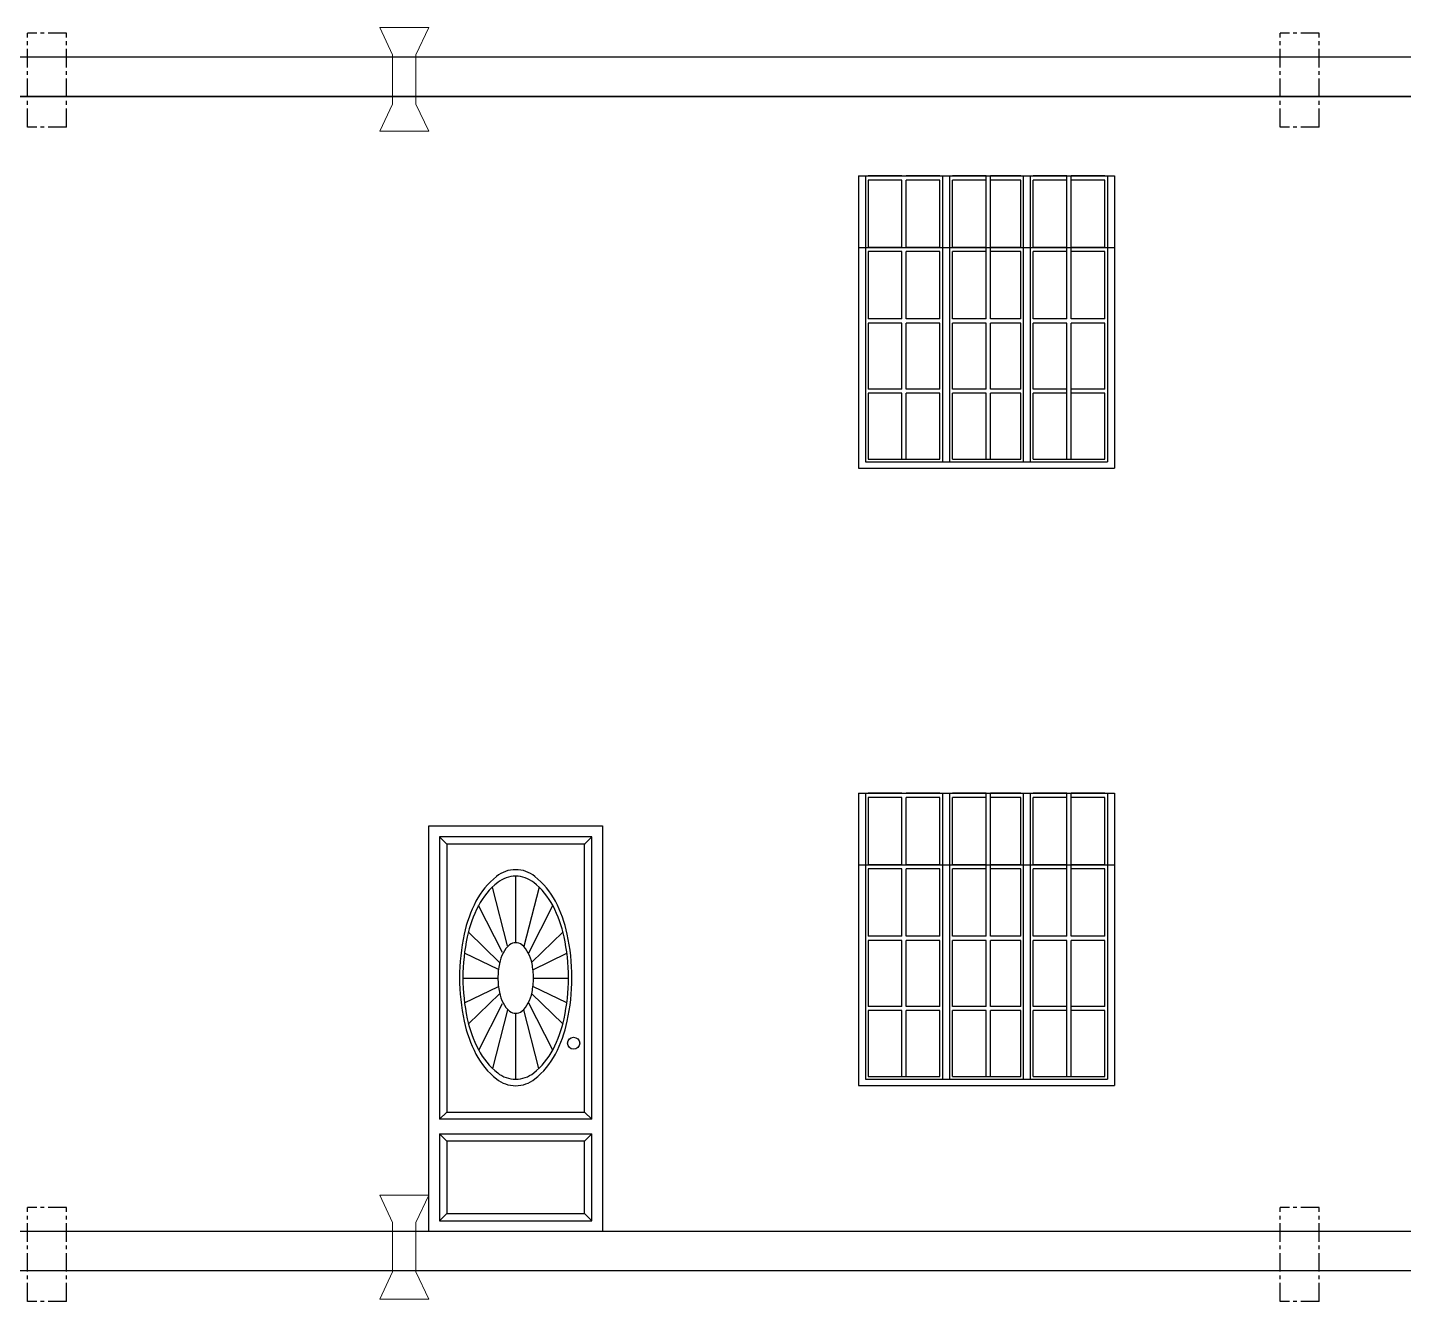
# Model space of a CAD drawing. Header units: millimetres. Extents: x 160413 to 1199701, y -1249241 to 191487.
# Drawn here: x 364247 to 371277, y -696414 to -689905 of the extents above; entities that cross this region are included whole.
import ezdxf

# ---------------------------------------------------------------- set-up
doc = ezdxf.new("R2010")
doc.units = ezdxf.units.MM
doc.header["$PDSIZE"] = -1
doc.linetypes.add('CENTER', pattern=[10.16, 6.35, -1.27, 1.27, -1.27])

# ---------------------------------------------------------------- blocks, each defined once
blk = doc.blocks.new('Door - Fancy 36 in.')
for p, q in [((33.75, 81.75), (2.25, 81.75)), ((2.25, 81.75), (2.25, 23.25)), ((2.25, 81.75), (3.75, 80.25)), ((32.25, 80.25), (3.75, 80.25)), ((3.75, 80.25), (3.75, 24.75)), ((32.25, 80.25), (33.75, 81.75)), ((32.25, 24.75), (32.25, 80.25)), ((33.75, 23.25), (33.75, 81.75)), ((16.29, 59.16), (13.17, 71.32)), ((18, 59.82), (18, 73.59)), ((22.83, 71.32), (19.68, 59.05)), ((15.29, 57.79), (10.3, 67.49)), ((20.69, 57.74), (25.7, 67.49)), ((8.21, 62.03), (14.66, 55.75)), ((27.79, 62.03), (21.36, 55.78)), ((14.42, 54.24), (7.4, 57.66)), ((21.55, 54.23), (28.6, 57.66)), ((7.02, 52.5), (14.35, 52.5)), ((21.68, 52.5), (28.93, 52.5)), ((7.41, 47.35), (14.43, 50.76)), ((14.67, 49.25), (8.24, 42.99)), ((21.3, 49.29), (27.76, 42.99)), ((28.59, 47.35), (21.54, 50.78)), ((10.34, 37.58), (15.29, 47.22)), ((16.31, 45.91), (13.2, 33.8)), ((22.8, 33.8), (19.69, 45.91)), ((25.66, 37.58), (20.69, 47.27)), ((18, 31.55), (18, 45.2)), ((3.75, 24.75), (2.25, 23.25)), ((33.75, 23.25), (2.25, 23.25)), ((3.75, 24.75), (32.25, 24.75)), ((32.25, 24.75), (32.24, 24.77)), ((33.75, 23.25), (32.25, 24.75)), ((2.25, 20.25), (33.75, 20.25)), ((2.25, 20.25), (2.25, 2.25)), ((2.25, 20.25), (3.75, 18.75)), ((32.25, 18.75), (33.75, 20.25)), ((33.75, 2.25), (33.75, 20.25)), ((32.25, 18.75), (3.75, 18.75)), ((3.75, 18.75), (3.75, 3.75)), ((32.25, 3.75), (32.25, 18.75)), ((3.75, 3.75), (2.25, 2.25)), ((3.75, 3.75), (32.25, 3.75)), ((33.75, 2.25), (32.25, 3.75)), ((2.25, 2.25), (33.75, 2.25))]:
    blk.add_line(p, q)
blk.add_lwpolyline([(0, 0), (0, 84), (36, 84), (36, 0)], close=True)
at = {"linetype": 'Continuous'}
for points in [[(18, 30.21, 0.169807), (21.97, 31.6, 0.105036), (26.22, 36.76, 0.066925), (28.66, 43.55, 0.05307), (29.63, 52.57, 0.05307), (28.66, 61.6, 0.066925), (26.22, 68.39, 0.105036), (21.97, 73.55, 0.169807), (18, 74.94, 0.169807), (14.03, 73.55, 0.105036), (9.78, 68.39, 0.066925), (7.34, 61.6, 0.05307), (6.37, 52.57, 0.05307), (7.34, 43.55, 0.066925), (9.78, 36.76, 0.105036), (14.03, 31.6, 0.169807)], [(18, 31.55, 0.169807), (21.73, 32.86, 0.105036), (25.73, 37.71, 0.066925), (28.02, 44.09, 0.05307), (28.93, 52.57, 0.05307), (28.02, 61.06, 0.066925), (25.73, 67.43, 0.105036), (21.73, 72.29, 0.169807), (18, 73.59, 0.169807), (14.27, 72.29, 0.105036), (10.27, 67.43, 0.066925), (7.98, 61.06, 0.05307), (7.07, 52.57, 0.05307), (7.98, 44.09, 0.066925), (10.27, 37.71, 0.105036), (14.27, 32.86, 0.169807)], [(18, 45.2, 0.173818), (19.25, 45.65, 0.104363), (20.6, 47.34, 0.065303), (21.38, 49.56, 0.051449), (21.68, 52.51, 0.051449), (21.38, 55.47, 0.065303), (20.6, 57.68, 0.104363), (19.25, 59.38, 0.173818), (18, 59.82, 0.173818), (16.75, 59.38, 0.104363), (15.4, 57.68, 0.065303), (14.62, 55.47, 0.051449), (14.32, 52.51, 0.051449), (14.62, 49.56, 0.065303), (15.4, 47.34, 0.104363), (16.75, 45.65, 0.173818)]]:
    blk.add_lwpolyline(points, format="xyb", close=True, dxfattribs=at)
blk.add_circle((30, 39), 1.25)
blk.add_point((32.25, 80.25))

msp = doc.modelspace()

# ---------------------------------------------------------------- linework, layer by layer
at = {"color": 3, "lineweight": 18}
for p, q in [((366047.101, -689905.474), (366112.559, -690044.247)), ((366297.101, -689905.474), (366047.101, -689905.474)), ((366231.643, -690044.247), (366297.101, -689905.474)), ((366112.559, -690044.247), (366112.559, -690296.704)), ((366231.643, -690296.704), (366231.643, -690044.247)), ((366112.559, -690296.704), (366047.101, -690435.475)), ((366297.101, -690435.475), (366231.643, -690296.704)), ((366047.101, -690435.475), (366247.098, -690435.475)), ((366047.101, -690435.475), (366297.101, -690435.475)), ((366047.101, -695871.558), (366112.559, -696010.331)), ((366297.101, -695871.558), (366047.101, -695871.558)), ((366231.643, -696010.331), (366297.101, -695871.558)), ((366112.559, -696010.331), (366112.559, -696262.788)), ((366231.643, -696262.788), (366231.643, -696010.331)), ((366112.559, -696262.788), (366047.101, -696401.559)), ((366297.101, -696401.559), (366231.643, -696262.788)), ((366047.101, -696401.559), (366247.098, -696401.559)), ((366047.101, -696401.559), (366297.101, -696401.559))]:
    msp.add_line(p, q, dxfattribs=at)
at = {"color": 3, "linetype": 'CENTER', "ltscale": 15}
for p, q in [((364247.101, -690414.145), (364247.101, -689933.987)), ((364447.101, -689933.987), (364247.101, -689933.987)), ((364447.101, -690414.145), (364447.101, -689933.987)), ((370647.101, -690414.145), (370647.101, -689933.987)), ((370847.101, -689933.987), (370647.101, -689933.987)), ((370847.101, -690414.145), (370847.101, -689933.987)), ((364447.101, -690414.145), (364247.101, -690414.145)), ((370847.101, -690414.145), (370647.101, -690414.145)), ((364247.101, -696414.145), (364247.101, -695933.987)), ((364447.101, -695933.987), (364247.101, -695933.987)), ((364447.101, -696414.145), (364447.101, -695933.987)), ((370647.101, -696414.145), (370647.101, -695933.987)), ((370847.101, -695933.987), (370647.101, -695933.987)), ((370847.101, -696414.145), (370847.101, -695933.987)), ((364447.101, -696414.145), (364247.101, -696414.145)), ((370847.101, -696414.145), (370647.101, -696414.145))]:
    msp.add_line(p, q, dxfattribs=at)
at = {"color": 1}
for p, q in [((378307.096, -690057.137), (354047.101, -690057.137)), ((378307.096, -690257.137), (354047.101, -690257.137)), ((354047.101, -690257.137), (378307.096, -690257.137)), ((368492.957, -690663.325), (369801.245, -690663.325)), ((368492.957, -691028.657), (369801.245, -691028.657)), ((368492.957, -691028.657), (369801.245, -691028.657)), ((368492.957, -693817.46), (369801.245, -693817.46)), ((368492.957, -694182.792), (369801.245, -694182.792)), ((368492.957, -694182.792), (369801.245, -694182.792)), ((378307.096, -696057.137), (354047.101, -696057.137)), ((378307.096, -696257.137), (354047.101, -696257.137))]:
    msp.add_line(p, q, dxfattribs=at)
for p, q in [((368492.957, -690663.325), (368492.957, -691791.805)), ((368528.899, -690663.325), (368528.899, -691759.322)), ((368714.839, -690663.325), (368542.557, -690663.325)), ((368714.839, -690684.89), (368542.557, -690684.89)), ((368542.557, -690684.89), (368542.557, -691028.657)), ((368714.839, -691028.657), (368714.839, -690684.89)), ((368908.686, -690663.325), (368736.404, -690663.325)), ((368908.686, -690684.89), (368736.404, -690684.89)), ((368736.404, -691028.657), (368736.404, -690684.89)), ((368908.686, -691028.657), (368908.686, -690684.89)), ((368923.063, -691759.322), (368923.063, -690663.325)), ((368959.005, -691759.322), (368959.005, -690663.325)), ((369144.945, -690663.325), (368972.663, -690663.325)), ((369144.945, -690684.89), (368972.663, -690684.89)), ((368972.663, -691028.657), (368972.663, -690684.89)), ((369144.945, -691028.657), (369144.945, -690663.325)), ((369321.54, -690663.325), (369166.51, -690663.325)), ((369166.51, -691028.657), (369166.51, -690663.325)), ((369321.54, -690684.89), (369166.51, -690684.89)), ((369321.54, -691028.657), (369321.54, -690684.89)), ((369335.197, -691759.322), (369335.197, -690663.325)), ((369371.139, -691759.322), (369371.139, -690663.325)), ((369557.798, -690663.325), (369385.516, -690663.325)), ((369557.798, -690684.89), (369385.516, -690684.89)), ((369385.516, -691028.657), (369385.516, -690684.89)), ((369557.798, -691028.657), (369557.798, -690663.325)), ((369751.645, -690663.325), (369579.363, -690663.325)), ((369579.363, -691028.657), (369579.363, -690663.325)), ((369751.645, -690684.89), (369579.363, -690684.89)), ((369751.645, -691028.657), (369751.645, -690684.89)), ((369765.303, -690663.325), (369765.303, -691759.322)), ((369801.245, -690663.325), (369801.245, -691791.805)), ((368492.957, -691028.657), (368492.957, -692157.137)), ((368492.957, -691028.657), (368492.957, -692157.137)), ((368528.899, -691028.657), (368528.899, -692124.654)), ((368528.899, -691028.657), (368528.899, -692124.654)), ((368714.839, -691028.657), (368542.557, -691028.657)), ((368714.839, -691028.657), (368542.557, -691028.657)), ((368714.839, -691028.657), (368542.557, -691028.657)), ((368908.686, -691028.657), (368736.404, -691028.657)), ((368908.686, -691028.657), (368736.404, -691028.657)), ((368908.686, -691028.657), (368736.404, -691028.657)), ((368923.063, -692124.654), (368923.063, -691028.657)), ((368923.063, -692124.654), (368923.063, -691028.657)), ((368959.005, -692124.654), (368959.005, -691028.657)), ((368959.005, -692124.654), (368959.005, -691028.657)), ((369144.945, -691028.657), (368972.663, -691028.657)), ((369144.945, -691028.657), (368972.663, -691028.657)), ((369144.945, -691028.657), (368972.663, -691028.657)), ((369144.945, -691393.99), (369144.945, -691028.657)), ((369144.945, -691393.99), (369144.945, -691028.657)), ((369321.54, -691028.657), (369166.51, -691028.657)), ((369166.51, -691393.99), (369166.51, -691028.657)), ((369321.54, -691028.657), (369166.51, -691028.657)), ((369166.51, -691393.99), (369166.51, -691028.657)), ((369321.54, -691028.657), (369166.51, -691028.657)), ((369335.197, -692124.654), (369335.197, -691028.657)), ((369335.197, -692124.654), (369335.197, -691028.657)), ((369371.139, -692124.654), (369371.139, -691028.657)), ((369371.139, -692124.654), (369371.139, -691028.657)), ((369557.798, -691028.657), (369385.516, -691028.657)), ((369557.798, -691028.657), (369385.516, -691028.657)), ((369557.798, -691028.657), (369385.516, -691028.657)), ((369557.798, -691393.99), (369557.798, -691028.657)), ((369557.798, -691393.99), (369557.798, -691028.657)), ((369751.645, -691028.657), (369579.363, -691028.657)), ((369579.363, -691393.99), (369579.363, -691028.657)), ((369751.645, -691028.657), (369579.363, -691028.657)), ((369579.363, -691393.99), (369579.363, -691028.657)), ((369751.645, -691028.657), (369579.363, -691028.657)), ((369765.303, -691028.657), (369765.303, -692124.654)), ((369765.303, -691028.657), (369765.303, -692124.654)), ((369801.245, -691028.657), (369801.245, -692157.137)), ((369801.245, -691028.657), (369801.245, -692157.137)), ((368714.839, -691050.223), (368542.557, -691050.223)), ((368542.557, -691050.223), (368542.557, -691393.99)), ((368714.839, -691050.223), (368542.557, -691050.223)), ((368542.557, -691050.223), (368542.557, -691393.99)), ((368714.839, -691393.99), (368714.839, -691050.223)), ((368714.839, -691393.99), (368714.839, -691050.223)), ((368908.686, -691050.223), (368736.404, -691050.223)), ((368736.404, -691393.99), (368736.404, -691050.223)), ((368908.686, -691050.223), (368736.404, -691050.223)), ((368736.404, -691393.99), (368736.404, -691050.223)), ((368908.686, -691393.99), (368908.686, -691050.223)), ((368908.686, -691393.99), (368908.686, -691050.223)), ((369144.945, -691050.223), (368972.663, -691050.223)), ((368972.663, -691393.99), (368972.663, -691050.223)), ((369144.945, -691050.223), (368972.663, -691050.223)), ((368972.663, -691393.99), (368972.663, -691050.223)), ((369321.54, -691050.223), (369166.51, -691050.223)), ((369321.54, -691050.223), (369166.51, -691050.223)), ((369321.54, -691393.99), (369321.54, -691050.223)), ((369321.54, -691393.99), (369321.54, -691050.223)), ((369557.798, -691050.223), (369385.516, -691050.223)), ((369385.516, -691393.99), (369385.516, -691050.223)), ((369557.798, -691050.223), (369385.516, -691050.223)), ((369385.516, -691393.99), (369385.516, -691050.223)), ((369751.645, -691050.223), (369579.363, -691050.223)), ((369751.645, -691050.223), (369579.363, -691050.223)), ((369751.645, -691393.99), (369751.645, -691050.223)), ((369751.645, -691393.99), (369751.645, -691050.223)), ((368714.839, -691393.99), (368542.557, -691393.99)), ((368714.839, -691393.99), (368542.557, -691393.99)), ((368908.686, -691393.99), (368736.404, -691393.99)), ((368908.686, -691393.99), (368736.404, -691393.99)), ((369144.945, -691393.99), (368972.663, -691393.99)), ((369144.945, -691393.99), (368972.663, -691393.99)), ((369321.54, -691393.99), (369166.51, -691393.99)), ((369321.54, -691393.99), (369166.51, -691393.99)), ((369557.798, -691393.99), (369385.516, -691393.99)), ((369557.798, -691393.99), (369385.516, -691393.99)), ((369751.645, -691393.99), (369579.363, -691393.99)), ((369751.645, -691393.99), (369579.363, -691393.99)), ((368542.557, -691415.555), (368542.557, -691752.493)), ((368714.839, -691415.555), (368542.557, -691415.555)), ((368542.557, -691415.555), (368542.557, -691752.493)), ((368714.839, -691415.555), (368542.557, -691415.555)), ((368714.839, -691752.493), (368714.839, -691415.555)), ((368714.839, -691752.493), (368714.839, -691415.555)), ((368736.404, -691752.493), (368736.404, -691415.555)), ((368908.686, -691415.555), (368736.404, -691415.555)), ((368736.404, -691752.493), (368736.404, -691415.555)), ((368908.686, -691415.555), (368736.404, -691415.555)), ((368908.686, -691752.493), (368908.686, -691415.555)), ((368908.686, -691752.493), (368908.686, -691415.555)), ((368972.663, -691752.493), (368972.663, -691415.555)), ((369144.945, -691415.555), (368972.663, -691415.555)), ((368972.663, -691752.493), (368972.663, -691415.555)), ((369144.945, -691415.555), (368972.663, -691415.555)), ((369144.945, -691752.493), (369144.945, -691415.555)), ((369144.945, -691752.493), (369144.945, -691415.555)), ((369166.51, -691752.493), (369166.51, -691415.555)), ((369321.54, -691415.555), (369166.51, -691415.555)), ((369166.51, -691752.493), (369166.51, -691415.555)), ((369321.54, -691415.555), (369166.51, -691415.555)), ((369321.54, -691752.493), (369321.54, -691415.555)), ((369321.54, -691752.493), (369321.54, -691415.555)), ((369385.516, -691752.493), (369385.516, -691415.555)), ((369557.798, -691415.555), (369385.516, -691415.555)), ((369385.516, -691752.493), (369385.516, -691415.555)), ((369557.798, -691415.555), (369385.516, -691415.555)), ((369557.798, -692110.997), (369557.798, -691415.555)), ((369557.798, -692110.997), (369557.798, -691415.555)), ((369751.645, -691415.555), (369579.363, -691415.555)), ((369579.363, -692110.997), (369579.363, -691415.555)), ((369751.645, -691415.555), (369579.363, -691415.555)), ((369579.363, -692110.997), (369579.363, -691415.555)), ((369751.645, -691752.493), (369751.645, -691415.555)), ((369751.645, -691752.493), (369751.645, -691415.555)), ((368714.839, -691752.493), (368542.557, -691752.493)), ((368714.839, -691752.493), (368542.557, -691752.493)), ((368542.557, -691774.058), (368542.557, -692110.997)), ((368714.839, -691774.058), (368542.557, -691774.058)), ((368542.557, -691774.058), (368542.557, -692110.997)), ((368714.839, -691774.058), (368542.557, -691774.058)), ((368714.839, -692110.997), (368714.839, -691774.058)), ((368714.839, -692110.997), (368714.839, -691774.058)), ((368908.686, -691752.493), (368736.404, -691752.493)), ((368908.686, -691752.493), (368736.404, -691752.493)), ((368908.686, -691774.058), (368736.404, -691774.058)), ((368736.404, -692110.997), (368736.404, -691774.058)), ((368908.686, -691774.058), (368736.404, -691774.058)), ((368736.404, -692110.997), (368736.404, -691774.058)), ((368908.686, -692110.997), (368908.686, -691774.058)), ((368908.686, -692110.997), (368908.686, -691774.058)), ((369144.945, -691752.493), (368972.663, -691752.493)), ((369144.945, -691752.493), (368972.663, -691752.493)), ((369144.945, -691774.058), (368972.663, -691774.058)), ((368972.663, -692110.997), (368972.663, -691774.058)), ((369144.945, -691774.058), (368972.663, -691774.058)), ((368972.663, -692110.997), (368972.663, -691774.058)), ((369144.945, -692110.997), (369144.945, -691774.058)), ((369144.945, -692110.997), (369144.945, -691774.058)), ((369321.54, -691752.493), (369166.51, -691752.493)), ((369321.54, -691752.493), (369166.51, -691752.493)), ((369321.54, -691774.058), (369166.51, -691774.058)), ((369166.51, -692110.997), (369166.51, -691774.058)), ((369321.54, -691774.058), (369166.51, -691774.058)), ((369166.51, -692110.997), (369166.51, -691774.058)), ((369321.54, -692110.997), (369321.54, -691774.058)), ((369321.54, -692110.997), (369321.54, -691774.058)), ((369557.798, -691752.493), (369385.516, -691752.493)), ((369557.798, -691752.493), (369385.516, -691752.493)), ((369557.798, -691774.058), (369385.516, -691774.058)), ((369385.516, -692110.997), (369385.516, -691774.058)), ((369557.798, -691774.058), (369385.516, -691774.058)), ((369385.516, -692110.997), (369385.516, -691774.058)), ((369751.645, -691752.493), (369579.363, -691752.493)), ((369751.645, -691752.493), (369579.363, -691752.493)), ((369751.645, -691774.058), (369579.363, -691774.058)), ((369751.645, -691774.058), (369579.363, -691774.058)), ((369751.645, -692110.997), (369751.645, -691774.058)), ((369751.645, -692110.997), (369751.645, -691774.058)), ((368492.957, -692157.137), (369801.245, -692157.137)), ((368492.957, -692157.137), (369801.245, -692157.137)), ((368528.899, -692124.654), (369765.303, -692124.654)), ((368528.899, -692124.654), (369765.303, -692124.654)), ((368528.899, -692124.654), (369765.303, -692124.654)), ((368528.899, -692124.654), (369765.303, -692124.654)), ((368542.557, -692110.997), (368908.686, -692110.997)), ((368542.557, -692110.997), (368908.686, -692110.997)), ((368972.663, -692110.997), (369321.54, -692110.997)), ((368972.663, -692110.997), (369321.54, -692110.997)), ((369385.516, -692110.997), (369751.645, -692110.997)), ((369385.516, -692110.997), (369751.645, -692110.997)), ((368492.957, -693817.46), (368492.957, -694945.94)), ((368528.899, -693817.46), (368528.899, -694913.457)), ((368714.839, -693817.46), (368542.557, -693817.46)), ((368714.839, -693839.025), (368542.557, -693839.025)), ((368542.557, -693839.025), (368542.557, -694182.792)), ((368714.839, -694182.792), (368714.839, -693839.025)), ((368908.686, -693817.46), (368736.404, -693817.46)), ((368908.686, -693839.025), (368736.404, -693839.025)), ((368736.404, -694182.792), (368736.404, -693839.025)), ((368908.686, -694182.792), (368908.686, -693839.025)), ((368923.063, -694913.457), (368923.063, -693817.46)), ((368959.005, -694913.457), (368959.005, -693817.46)), ((369144.945, -693817.46), (368972.663, -693817.46)), ((369144.945, -693839.025), (368972.663, -693839.025)), ((368972.663, -694182.792), (368972.663, -693839.025)), ((369144.945, -694182.792), (369144.945, -693817.46)), ((369321.54, -693817.46), (369166.51, -693817.46)), ((369166.51, -694182.792), (369166.51, -693817.46)), ((369321.54, -693839.025), (369166.51, -693839.025)), ((369321.54, -694182.792), (369321.54, -693839.025)), ((369335.197, -694913.457), (369335.197, -693817.46)), ((369371.139, -694913.457), (369371.139, -693817.46)), ((369557.798, -693817.46), (369385.516, -693817.46)), ((369557.798, -693839.025), (369385.516, -693839.025)), ((369385.516, -694182.792), (369385.516, -693839.025)), ((369557.798, -694182.792), (369557.798, -693817.46)), ((369751.645, -693817.46), (369579.363, -693817.46)), ((369579.363, -694182.792), (369579.363, -693817.46)), ((369751.645, -693839.025), (369579.363, -693839.025)), ((369751.645, -694182.792), (369751.645, -693839.025)), ((369765.303, -693817.46), (369765.303, -694913.457)), ((369801.245, -693817.46), (369801.245, -694945.94)), ((368492.957, -694182.792), (368492.957, -695311.272)), ((368492.957, -694182.792), (368492.957, -695311.272)), ((368528.899, -694182.792), (368528.899, -695278.789)), ((368528.899, -694182.792), (368528.899, -695278.789)), ((368714.839, -694182.792), (368542.557, -694182.792)), ((368714.839, -694182.792), (368542.557, -694182.792)), ((368714.839, -694182.792), (368542.557, -694182.792)), ((368714.839, -694204.358), (368542.557, -694204.358)), ((368542.557, -694204.358), (368542.557, -694548.125)), ((368714.839, -694204.358), (368542.557, -694204.358)), ((368542.557, -694204.358), (368542.557, -694548.125)), ((368714.839, -694548.125), (368714.839, -694204.358)), ((368714.839, -694548.125), (368714.839, -694204.358)), ((368908.686, -694182.792), (368736.404, -694182.792)), ((368908.686, -694182.792), (368736.404, -694182.792)), ((368908.686, -694182.792), (368736.404, -694182.792)), ((368908.686, -694204.358), (368736.404, -694204.358)), ((368736.404, -694548.125), (368736.404, -694204.358)), ((368908.686, -694204.358), (368736.404, -694204.358)), ((368736.404, -694548.125), (368736.404, -694204.358)), ((368908.686, -694548.125), (368908.686, -694204.358)), ((368908.686, -694548.125), (368908.686, -694204.358)), ((368923.063, -695278.789), (368923.063, -694182.792)), ((368923.063, -695278.789), (368923.063, -694182.792)), ((368959.005, -695278.789), (368959.005, -694182.792)), ((368959.005, -695278.789), (368959.005, -694182.792)), ((369144.945, -694182.792), (368972.663, -694182.792)), ((369144.945, -694182.792), (368972.663, -694182.792)), ((369144.945, -694182.792), (368972.663, -694182.792)), ((369144.945, -694204.358), (368972.663, -694204.358)), ((368972.663, -694548.125), (368972.663, -694204.358)), ((369144.945, -694204.358), (368972.663, -694204.358)), ((368972.663, -694548.125), (368972.663, -694204.358)), ((369144.945, -694548.125), (369144.945, -694182.792)), ((369144.945, -694548.125), (369144.945, -694182.792)), ((369321.54, -694182.792), (369166.51, -694182.792)), ((369166.51, -694548.125), (369166.51, -694182.792)), ((369321.54, -694182.792), (369166.51, -694182.792)), ((369166.51, -694548.125), (369166.51, -694182.792)), ((369321.54, -694182.792), (369166.51, -694182.792)), ((369321.54, -694204.358), (369166.51, -694204.358)), ((369321.54, -694204.358), (369166.51, -694204.358)), ((369321.54, -694548.125), (369321.54, -694204.358)), ((369321.54, -694548.125), (369321.54, -694204.358)), ((369335.197, -695278.789), (369335.197, -694182.792)), ((369335.197, -695278.789), (369335.197, -694182.792)), ((369371.139, -695278.789), (369371.139, -694182.792)), ((369371.139, -695278.789), (369371.139, -694182.792)), ((369557.798, -694182.792), (369385.516, -694182.792)), ((369557.798, -694182.792), (369385.516, -694182.792)), ((369557.798, -694182.792), (369385.516, -694182.792)), ((369557.798, -694204.358), (369385.516, -694204.358)), ((369385.516, -694548.125), (369385.516, -694204.358)), ((369557.798, -694204.358), (369385.516, -694204.358)), ((369385.516, -694548.125), (369385.516, -694204.358)), ((369557.798, -694548.125), (369557.798, -694182.792)), ((369557.798, -694548.125), (369557.798, -694182.792)), ((369751.645, -694182.792), (369579.363, -694182.792)), ((369579.363, -694548.125), (369579.363, -694182.792)), ((369751.645, -694182.792), (369579.363, -694182.792)), ((369579.363, -694548.125), (369579.363, -694182.792)), ((369751.645, -694182.792), (369579.363, -694182.792)), ((369751.645, -694204.358), (369579.363, -694204.358)), ((369751.645, -694204.358), (369579.363, -694204.358)), ((369751.645, -694548.125), (369751.645, -694204.358)), ((369751.645, -694548.125), (369751.645, -694204.358)), ((369765.303, -694182.792), (369765.303, -695278.789)), ((369765.303, -694182.792), (369765.303, -695278.789)), ((369801.245, -694182.792), (369801.245, -695311.272)), ((369801.245, -694182.792), (369801.245, -695311.272)), ((368714.839, -694548.125), (368542.557, -694548.125)), ((368714.839, -694548.125), (368542.557, -694548.125)), ((368908.686, -694548.125), (368736.404, -694548.125)), ((368908.686, -694548.125), (368736.404, -694548.125)), ((369144.945, -694548.125), (368972.663, -694548.125)), ((369144.945, -694548.125), (368972.663, -694548.125)), ((369321.54, -694548.125), (369166.51, -694548.125)), ((369321.54, -694548.125), (369166.51, -694548.125)), ((369557.798, -694548.125), (369385.516, -694548.125)), ((369557.798, -694548.125), (369385.516, -694548.125)), ((369751.645, -694548.125), (369579.363, -694548.125)), ((369751.645, -694548.125), (369579.363, -694548.125)), ((368542.557, -694569.69), (368542.557, -694906.628)), ((368714.839, -694569.69), (368542.557, -694569.69)), ((368542.557, -694569.69), (368542.557, -694906.628)), ((368714.839, -694569.69), (368542.557, -694569.69)), ((368714.839, -694906.628), (368714.839, -694569.69)), ((368714.839, -694906.628), (368714.839, -694569.69)), ((368736.404, -694906.628), (368736.404, -694569.69)), ((368908.686, -694569.69), (368736.404, -694569.69)), ((368736.404, -694906.628), (368736.404, -694569.69)), ((368908.686, -694569.69), (368736.404, -694569.69)), ((368908.686, -694906.628), (368908.686, -694569.69)), ((368908.686, -694906.628), (368908.686, -694569.69)), ((368972.663, -694906.628), (368972.663, -694569.69)), ((369144.945, -694569.69), (368972.663, -694569.69)), ((368972.663, -694906.628), (368972.663, -694569.69)), ((369144.945, -694569.69), (368972.663, -694569.69)), ((369144.945, -694906.628), (369144.945, -694569.69)), ((369144.945, -694906.628), (369144.945, -694569.69)), ((369166.51, -694906.628), (369166.51, -694569.69)), ((369321.54, -694569.69), (369166.51, -694569.69)), ((369166.51, -694906.628), (369166.51, -694569.69)), ((369321.54, -694569.69), (369166.51, -694569.69)), ((369321.54, -694906.628), (369321.54, -694569.69)), ((369321.54, -694906.628), (369321.54, -694569.69)), ((369385.516, -694906.628), (369385.516, -694569.69)), ((369557.798, -694569.69), (369385.516, -694569.69)), ((369385.516, -694906.628), (369385.516, -694569.69)), ((369557.798, -694569.69), (369385.516, -694569.69)), ((369557.798, -695265.132), (369557.798, -694569.69)), ((369557.798, -695265.132), (369557.798, -694569.69)), ((369751.645, -694569.69), (369579.363, -694569.69)), ((369579.363, -695265.132), (369579.363, -694569.69)), ((369751.645, -694569.69), (369579.363, -694569.69)), ((369579.363, -695265.132), (369579.363, -694569.69)), ((369751.645, -694906.628), (369751.645, -694569.69)), ((369751.645, -694906.628), (369751.645, -694569.69)), ((368714.839, -694906.628), (368542.557, -694906.628)), ((368714.839, -694906.628), (368542.557, -694906.628)), ((368908.686, -694906.628), (368736.404, -694906.628)), ((368908.686, -694906.628), (368736.404, -694906.628)), ((369144.945, -694906.628), (368972.663, -694906.628)), ((369144.945, -694906.628), (368972.663, -694906.628)), ((369321.54, -694906.628), (369166.51, -694906.628)), ((369321.54, -694906.628), (369166.51, -694906.628)), ((369557.798, -694906.628), (369385.516, -694906.628)), ((369557.798, -694906.628), (369385.516, -694906.628)), ((369751.645, -694906.628), (369579.363, -694906.628)), ((369751.645, -694906.628), (369579.363, -694906.628)), ((368542.557, -694928.193), (368542.557, -695265.132)), ((368714.839, -694928.193), (368542.557, -694928.193)), ((368542.557, -694928.193), (368542.557, -695265.132)), ((368714.839, -694928.193), (368542.557, -694928.193)), ((368714.839, -695265.132), (368714.839, -694928.193)), ((368714.839, -695265.132), (368714.839, -694928.193)), ((368908.686, -694928.193), (368736.404, -694928.193)), ((368736.404, -695265.132), (368736.404, -694928.193)), ((368908.686, -694928.193), (368736.404, -694928.193)), ((368736.404, -695265.132), (368736.404, -694928.193)), ((368908.686, -695265.132), (368908.686, -694928.193)), ((368908.686, -695265.132), (368908.686, -694928.193)), ((369144.945, -694928.193), (368972.663, -694928.193)), ((368972.663, -695265.132), (368972.663, -694928.193)), ((369144.945, -694928.193), (368972.663, -694928.193)), ((368972.663, -695265.132), (368972.663, -694928.193)), ((369144.945, -695265.132), (369144.945, -694928.193)), ((369144.945, -695265.132), (369144.945, -694928.193)), ((369321.54, -694928.193), (369166.51, -694928.193)), ((369166.51, -695265.132), (369166.51, -694928.193)), ((369321.54, -694928.193), (369166.51, -694928.193)), ((369166.51, -695265.132), (369166.51, -694928.193)), ((369321.54, -695265.132), (369321.54, -694928.193)), ((369321.54, -695265.132), (369321.54, -694928.193)), ((369557.798, -694928.193), (369385.516, -694928.193)), ((369385.516, -695265.132), (369385.516, -694928.193)), ((369557.798, -694928.193), (369385.516, -694928.193)), ((369385.516, -695265.132), (369385.516, -694928.193)), ((369751.645, -694928.193), (369579.363, -694928.193)), ((369751.645, -694928.193), (369579.363, -694928.193)), ((369751.645, -695265.132), (369751.645, -694928.193)), ((369751.645, -695265.132), (369751.645, -694928.193)), ((368542.557, -695265.132), (368908.686, -695265.132)), ((368542.557, -695265.132), (368908.686, -695265.132)), ((368972.663, -695265.132), (369321.54, -695265.132)), ((368972.663, -695265.132), (369321.54, -695265.132)), ((369385.516, -695265.132), (369751.645, -695265.132)), ((369385.516, -695265.132), (369751.645, -695265.132)), ((368492.957, -695311.272), (369801.245, -695311.272)), ((368492.957, -695311.272), (369801.245, -695311.272)), ((368528.899, -695278.789), (369765.303, -695278.789)), ((368528.899, -695278.789), (369765.303, -695278.789)), ((368528.899, -695278.789), (369765.303, -695278.789)), ((368528.899, -695278.789), (369765.303, -695278.789))]:
    msp.add_line(p, q)

# ---------------------------------------------------------------- block references
at = {"xscale": 24.67411345862529, "yscale": 24.67411345862529, "zscale": 24.67411345862529}
msp.add_blockref('Door - Fancy 36 in.', (366297.101, -696057.137), dxfattribs=at)

doc.saveas('drawing.dxf')
